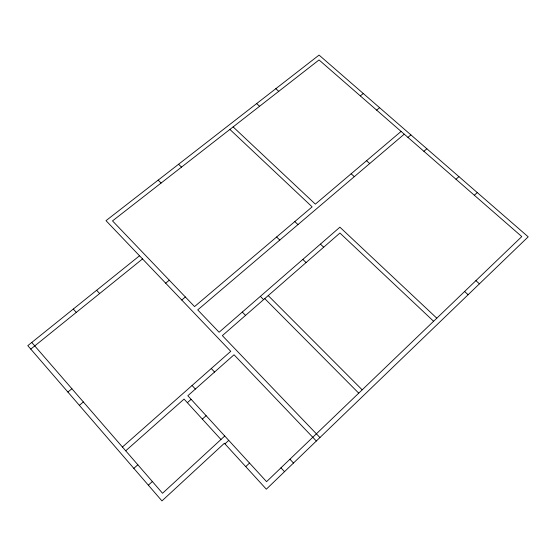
<?xml version="1.0" encoding="UTF-8"?>
<svg xmlns="http://www.w3.org/2000/svg" width="556" height="556" viewBox="0 0 556 556"><rect width="100%" height="100%" fill="white"/><g stroke="black" fill="none" stroke-linecap="round" stroke-linejoin="round"><path stroke-width="0.83" d="M245.738 466.63L249.526 463.051M224.958 443.876L228.745 440.373M224.749 436.015L162.54 493.269L31.768 342.461M474.337 195.246L477.27 192.571M148.355 485.179L152.358 481.531M202.342 419.113L206.13 415.693M133.836 468.374L137.839 464.781M455.996 179.268L458.929 176.634M187.358 402.697L191.139 399.333M125.712 450.798L184.057 399.083L220.968 439.497M122.431 447.01L230.74 351.336L106.001 220.656L319.068 55.086L528.2 236.828L266.345 489.19L224.388 443.25L161.949 500.914L27.8 345.651L139.521 255.774M423.915 151.315L426.855 148.758M407.937 137.395L410.884 134.879M404.24 134.177L197.727 309.9L219.113 332.231L339.897 227.182L436.801 318.185M401.084 131.424L315.356 204.135L233.117 126.9M79.369 405.338L83.358 401.953M67.895 392.056L71.884 388.72M181.756 300.018L185.363 296.987M165.681 283.178L169.288 280.196M376.648 110.137L379.602 107.69M360.316 95.903L363.27 93.498M30.788 349.112L142.538 258.929M366.543 160.719L369.705 163.561M275.825 88.689L278.751 91.33M475.915 280.634L479.432 283.831M351.149 173.778L354.311 176.662M464.607 291.49L468.131 294.722M256.657 103.59L259.582 106.272M229.892 129.416L312.138 206.867L194.558 306.585L112.514 220.906L319.033 59.937L521.785 236.585L266.567 481.656L187.838 395.733L234.034 354.784L316.336 441.012M433.604 321.257L339.924 233.034L222.358 335.622L319.943 437.53M320.444 244.105L323.689 247.205M294.798 221.573L297.967 224.603M302.839 259.416L306.085 262.564M276.603 237.002L279.779 240.081M178.594 164.249L181.513 167.12M158.168 180.123L161.087 183.042M268.221 295.604L362.185 389.839M264.767 298.621L358.731 393.155M260.361 296.362L263.607 299.628M242.291 312.076L245.537 315.398M211.273 368.531L214.567 372.04M289.933 459.221L293.492 463.03M280.961 467.839L284.519 471.676M192.07 385.496L195.364 389.061M96.633 290.274L99.642 293.547M73.295 309.053L76.297 312.389"/></g></svg>
